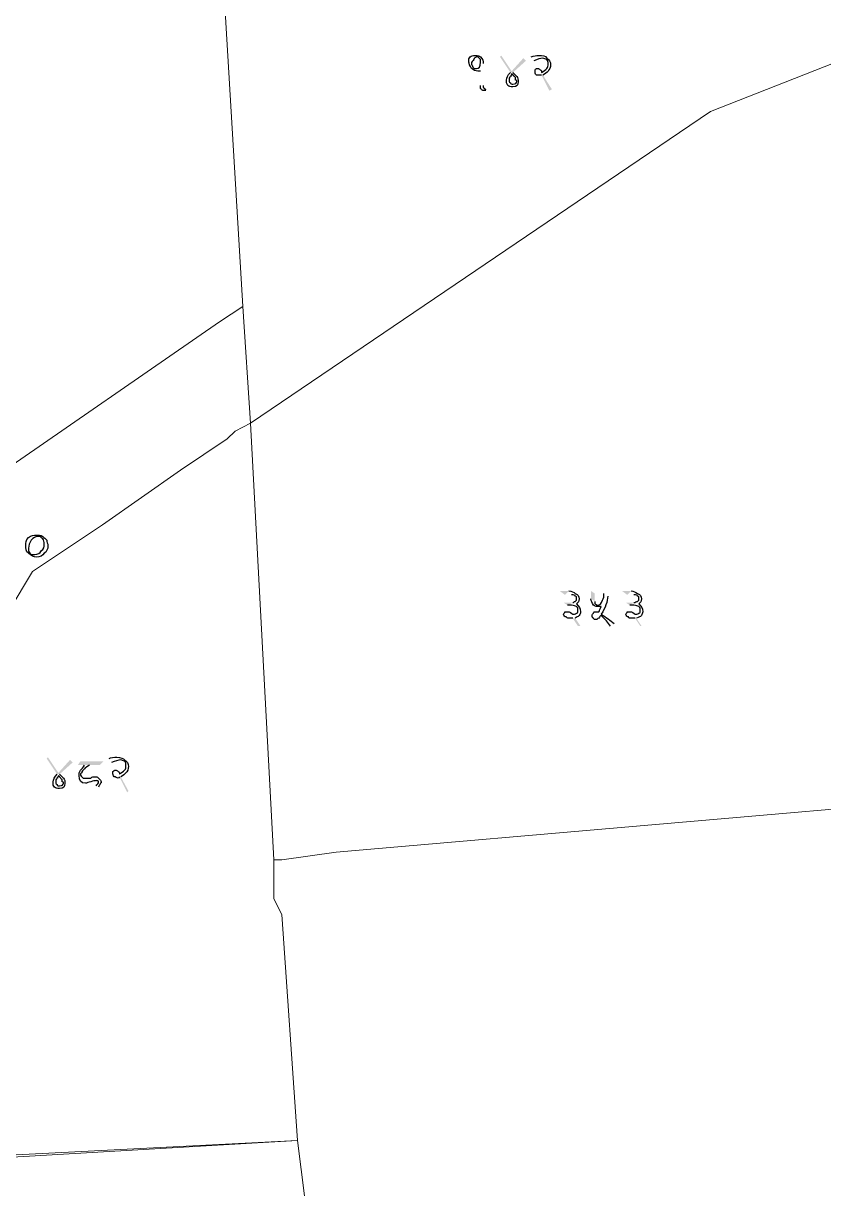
# Model space of a CAD drawing. Header units: inches. Extents: x -9985691 to 3643, y -3269800 to 4788.
# Drawn here: x -4982210 to -4981697, y -3259766 to -3259019 of the extents above; entities that cross this region are included whole.
import ezdxf

# ---------------------------------------------------------------- set-up
doc = ezdxf.new("R2010")
doc.units = ezdxf.units.IN
doc.header["$LTSCALE"] = 2
doc.header["$MEASUREMENT"] = 0
doc.layers.add('PDF_Geometry', color=7, linetype='CONTINUOUS')
doc.layers.add('PDF_Solid Fills', color=7, linetype='CONTINUOUS')

msp = doc.modelspace()

# ---------------------------------------------------------------- hatches: boundary and pattern name
at = {"layer": 'PDF_Solid Fills', "transparency": 33554559}
h = msp.add_hatch(color=256, dxfattribs=at)
h.paths.add_polyline_path([(-4981915.26, -3259044.65), (-4981915.26, -3259058.81)], flags=0)
h.paths.add_polyline_path([(-4981913.6, -3259061.31), (-4981913.6, -3259062.15)], flags=0)
h.paths.add_polyline_path([(-4981897.76, -3259050.48), (-4981904.43, -3259040.48), (-4981903.6, -3259039.65), (-4981896.93, -3259049.65), (-4981889.43, -3259041.31), (-4981887.76, -3259042.98), (-4981896.1, -3259050.48)], flags=0)
h.paths.add_polyline_path([(-4981882.76, -3259042.98), (-4981884.43, -3259040.48)], flags=0)
h.paths.add_polyline_path([(-4981876.93, -3259052.15), (-4981871.1, -3259061.31), (-4981872.76, -3259062.15), (-4981877.76, -3259052.15)], flags=0)
h = msp.add_hatch(color=256, dxfattribs=at)
h.paths.add_polyline_path([(-4981862.77, -3259385.48), (-4981866.1, -3259382.98), (-4981860.27, -3259382.98)], flags=0)
h.paths.add_polyline_path([(-4981856.1, -3259400.48), (-4981852.77, -3259405.48), (-4981854.43, -3259405.48), (-4981857.77, -3259400.48)], flags=0)
h.paths.add_polyline_path([(-4981861.1, -3259392.15), (-4981863.6, -3259390.48), (-4981857.77, -3259390.48)], flags=0)
h.paths.add_polyline_path([(-4981837.77, -3259384.65), (-4981835.27, -3259386.32)], flags=0)
h.paths.add_polyline_path([(-4981831.1, -3259403.82), (-4981833.6, -3259405.48)], flags=0)
h.paths.add_polyline_path([(-4981846.1, -3259387.98), (-4981846.1, -3259382.98), (-4981843.6, -3259384.65), (-4981843.6, -3259389.65)], flags=0)
h.paths.add_polyline_path([(-4981822.77, -3259385.48), (-4981826.1, -3259382.98), (-4981820.27, -3259382.98)], flags=0)
h.paths.add_polyline_path([(-4981816.93, -3259400.48), (-4981813.6, -3259405.48), (-4981814.43, -3259405.48), (-4981817.77, -3259400.48)], flags=0)
h.paths.add_polyline_path([(-4981821.1, -3259392.15), (-4981823.6, -3259390.48), (-4981818.6, -3259390.48)], flags=0)
h = msp.add_hatch(color=256, dxfattribs=at)
h.paths.add_polyline_path([(-4981862.77, -3259385.48), (-4981866.1, -3259382.98), (-4981860.27, -3259382.98)], flags=0)
h.paths.add_polyline_path([(-4981856.1, -3259400.48), (-4981852.77, -3259405.48), (-4981854.43, -3259405.48), (-4981857.77, -3259400.48)], flags=0)
h.paths.add_polyline_path([(-4981861.1, -3259392.15), (-4981863.6, -3259390.48), (-4981857.77, -3259390.48)], flags=0)
h.paths.add_polyline_path([(-4981837.77, -3259384.65), (-4981835.27, -3259386.32)], flags=0)
h.paths.add_polyline_path([(-4981831.1, -3259403.82), (-4981833.6, -3259405.48)], flags=0)
h.paths.add_polyline_path([(-4981846.1, -3259387.98), (-4981846.1, -3259382.98), (-4981843.6, -3259384.65), (-4981843.6, -3259389.65)], flags=0)
h.paths.add_polyline_path([(-4981822.77, -3259385.48), (-4981826.1, -3259382.98), (-4981820.27, -3259382.98)], flags=0)
h.paths.add_polyline_path([(-4981816.93, -3259400.48), (-4981813.6, -3259405.48), (-4981814.43, -3259405.48), (-4981817.77, -3259400.48)], flags=0)
h.paths.add_polyline_path([(-4981821.1, -3259392.15), (-4981823.6, -3259390.48), (-4981818.6, -3259390.48)], flags=0)
h = msp.add_hatch(color=256, dxfattribs=at)
h.paths.add_polyline_path([(-4982188.6, -3259500.48), (-4982195.27, -3259490.48), (-4982194.43, -3259489.65), (-4982187.77, -3259499.65), (-4982180.27, -3259491.32), (-4982178.6, -3259492.98), (-4982186.93, -3259500.48)], flags=0)
h.paths.add_polyline_path([(-4982171.1, -3259494.65), (-4982175.27, -3259494.65), (-4982173.6, -3259492.15), (-4982158.6, -3259492.15), (-4982161.1, -3259494.65), (-4982167.77, -3259494.65)], flags=0)
h.paths.add_polyline_path([(-4982161.93, -3259508.82), (-4982163.6, -3259507.98)], flags=0)
h.paths.add_polyline_path([(-4982153.6, -3259492.98), (-4982155.27, -3259490.48)], flags=0)
h.paths.add_polyline_path([(-4982147.77, -3259502.15), (-4982142.77, -3259511.32), (-4982143.6, -3259512.15), (-4982148.6, -3259502.15)], flags=0)
h = msp.add_hatch(color=256, dxfattribs=at)
h.paths.add_polyline_path([(-4982188.6, -3259500.48), (-4982195.27, -3259490.48), (-4982194.43, -3259489.65), (-4982187.77, -3259499.65), (-4982180.27, -3259491.32), (-4982178.6, -3259492.98), (-4982186.93, -3259500.48)], flags=0)
h.paths.add_polyline_path([(-4982171.1, -3259494.65), (-4982175.27, -3259494.65), (-4982173.6, -3259492.15), (-4982158.6, -3259492.15), (-4982161.1, -3259494.65), (-4982167.77, -3259494.65)], flags=0)
h.paths.add_polyline_path([(-4982161.93, -3259508.82), (-4982163.6, -3259507.98)], flags=0)
h.paths.add_polyline_path([(-4982153.6, -3259492.98), (-4982155.27, -3259490.48)], flags=0)
h.paths.add_polyline_path([(-4982147.77, -3259502.15), (-4982142.77, -3259511.32), (-4982143.6, -3259512.15), (-4982148.6, -3259502.15)], flags=0)

# ---------------------------------------------------------------- linework, layer by layer
at = {"layer": 'PDF_Geometry', "lineweight": 9}
for points in [[(-4982184.43, -3258020.48), (-4982159.43, -3258350.48), (-4982134.43, -3258750.48), (-4982124.43, -3258745.48), (-4981774.43, -3258600.48), (-4981799.43, -3258740.48), (-4981769.43, -3258820.48), (-4982084.43, -3258950.48), (-4982069.43, -3259200.48), (-4982084.43, -3259210.48), (-4982229.43, -3259310.48), (-4982304.43, -3259440.48), (-4982309.43, -3259345.48), (-4982309.43, -3259180.48), (-4982339.43, -3258755.48), (-4982359.43, -3258380.48), (-4982379.43, -3258030.48), (-4982464.43, -3257705.48), (-4982254.43, -3257625.48)], [(-4982184.43, -3258020.48), (-4982159.43, -3258350.48), (-4982134.43, -3258750.48), (-4982124.43, -3258745.48), (-4981774.43, -3258600.48), (-4981799.43, -3258740.48), (-4981769.43, -3258820.48), (-4982084.43, -3258950.48), (-4982069.43, -3259200.48), (-4982084.43, -3259210.48), (-4982229.43, -3259310.48), (-4982304.43, -3259440.48), (-4982309.43, -3259345.48), (-4982309.43, -3259180.48), (-4982339.43, -3258755.48), (-4982359.43, -3258380.48), (-4982379.43, -3258030.48), (-4982464.43, -3257705.48), (-4982254.43, -3257625.48)], [(-4981669.43, -3258890.48), (-4981659.43, -3258970.48), (-4981654.43, -3259030.48), (-4981769.43, -3259075.48), (-4982064.43, -3259275.48), (-4982069.43, -3259200.48), (-4982084.43, -3258950.48), (-4981769.43, -3258820.48), (-4981679.43, -3258785.48)], [(-4981669.43, -3258890.48), (-4981659.43, -3258970.48), (-4981654.43, -3259030.48), (-4981769.43, -3259075.48), (-4982064.43, -3259275.48), (-4982069.43, -3259200.48), (-4982084.43, -3258950.48), (-4981769.43, -3258820.48), (-4981679.43, -3258785.48)], [(-4981629.43, -3259260.48), (-4981604.43, -3259515.48), (-4982009.43, -3259550.48), (-4982044.43, -3259555.48), (-4982049.43, -3259555.48), (-4982064.43, -3259275.48), (-4981769.43, -3259075.48), (-4981654.43, -3259030.48), (-4981639.43, -3259165.48)], [(-4981629.43, -3259260.48), (-4981604.43, -3259515.48), (-4982009.43, -3259550.48), (-4982044.43, -3259555.48), (-4982049.43, -3259555.48), (-4982064.43, -3259275.48), (-4981769.43, -3259075.48), (-4981654.43, -3259030.48), (-4981639.43, -3259165.48)], [(-4981629.43, -3259260.48), (-4981604.43, -3259515.48), (-4982009.43, -3259550.48), (-4982044.43, -3259555.48), (-4982049.43, -3259555.48), (-4982064.43, -3259275.48), (-4981769.43, -3259075.48), (-4981654.43, -3259030.48), (-4981639.43, -3259165.48)], [(-4981629.43, -3259260.48), (-4981604.43, -3259515.48), (-4982009.43, -3259550.48), (-4982044.43, -3259555.48), (-4982049.43, -3259555.48), (-4982064.43, -3259275.48), (-4981769.43, -3259075.48), (-4981654.43, -3259030.48), (-4981639.43, -3259165.48)], [(-4982309.43, -3259525.48), (-4982304.43, -3259525.48), (-4982304.43, -3259440.48), (-4982229.43, -3259310.48), (-4982084.43, -3259210.48), (-4982069.43, -3259200.48), (-4982064.43, -3259275.48), (-4982074.43, -3259280.48), (-4982079.43, -3259285.48), (-4982109.43, -3259305.48), (-4982159.43, -3259340.48), (-4982204.43, -3259370.48), (-4982234.43, -3259420.48), (-4982254.43, -3259465.48), (-4982309.43, -3259535.48)], [(-4982309.43, -3259525.48), (-4982304.43, -3259525.48), (-4982304.43, -3259440.48), (-4982229.43, -3259310.48), (-4982084.43, -3259210.48), (-4982069.43, -3259200.48), (-4982064.43, -3259275.48), (-4982074.43, -3259280.48), (-4982079.43, -3259285.48), (-4982109.43, -3259305.48), (-4982159.43, -3259340.48), (-4982204.43, -3259370.48), (-4982234.43, -3259420.48), (-4982254.43, -3259465.48), (-4982309.43, -3259535.48)], [(-4982049.43, -3259555.48), (-4982049.43, -3259580.48), (-4982044.43, -3259590.48), (-4982034.43, -3259735.48), (-4982294.43, -3259750.48), (-4982309.43, -3259535.48), (-4982254.43, -3259465.48), (-4982234.43, -3259420.48), (-4982204.43, -3259370.48), (-4982159.43, -3259340.48), (-4982109.43, -3259305.48), (-4982079.43, -3259285.48), (-4982074.43, -3259280.48), (-4982064.43, -3259275.48)], [(-4982049.43, -3259555.48), (-4982049.43, -3259580.48), (-4982044.43, -3259590.48), (-4982034.43, -3259735.48), (-4982294.43, -3259750.48), (-4982309.43, -3259535.48), (-4982254.43, -3259465.48), (-4982234.43, -3259420.48), (-4982204.43, -3259370.48), (-4982159.43, -3259340.48), (-4982109.43, -3259305.48), (-4982079.43, -3259285.48), (-4982074.43, -3259280.48), (-4982064.43, -3259275.48)], [(-4982049.43, -3259555.48), (-4982049.43, -3259580.48), (-4982044.43, -3259590.48), (-4982034.43, -3259735.48), (-4982294.43, -3259750.48), (-4982309.43, -3259535.48), (-4982254.43, -3259465.48), (-4982234.43, -3259420.48), (-4982204.43, -3259370.48), (-4982159.43, -3259340.48), (-4982109.43, -3259305.48), (-4982079.43, -3259285.48), (-4982074.43, -3259280.48), (-4982064.43, -3259275.48)], [(-4982049.43, -3259555.48), (-4982049.43, -3259580.48), (-4982044.43, -3259590.48), (-4982034.43, -3259735.48), (-4982294.43, -3259750.48), (-4982309.43, -3259535.48), (-4982254.43, -3259465.48), (-4982234.43, -3259420.48), (-4982204.43, -3259370.48), (-4982159.43, -3259340.48), (-4982109.43, -3259305.48), (-4982079.43, -3259285.48), (-4982074.43, -3259280.48), (-4982064.43, -3259275.48)], [(-4981589.43, -3259620.48), (-4981584.43, -3259695.48), (-4981534.43, -3260065.48), (-4981934.43, -3260090.48), (-4981989.43, -3260090.48), (-4982034.43, -3259735.48), (-4982044.43, -3259590.48), (-4982049.43, -3259580.48), (-4982049.43, -3259555.48), (-4982044.43, -3259555.48), (-4982009.43, -3259550.48), (-4981604.43, -3259515.48), (-4981594.43, -3259615.48)], [(-4981589.43, -3259620.48), (-4981584.43, -3259695.48), (-4981534.43, -3260065.48), (-4981934.43, -3260090.48), (-4981989.43, -3260090.48), (-4982034.43, -3259735.48), (-4982044.43, -3259590.48), (-4982049.43, -3259580.48), (-4982049.43, -3259555.48), (-4982044.43, -3259555.48), (-4982009.43, -3259550.48), (-4981604.43, -3259515.48), (-4981594.43, -3259615.48)], [(-4981589.43, -3259620.48), (-4981584.43, -3259695.48), (-4981534.43, -3260065.48), (-4981934.43, -3260090.48), (-4981989.43, -3260090.48), (-4982034.43, -3259735.48), (-4982044.43, -3259590.48), (-4982049.43, -3259580.48), (-4982049.43, -3259555.48), (-4982044.43, -3259555.48), (-4982009.43, -3259550.48), (-4981604.43, -3259515.48), (-4981594.43, -3259615.48)], [(-4981589.43, -3259620.48), (-4981584.43, -3259695.48), (-4981534.43, -3260065.48), (-4981934.43, -3260090.48), (-4981989.43, -3260090.48), (-4982034.43, -3259735.48), (-4982044.43, -3259590.48), (-4982049.43, -3259580.48), (-4982049.43, -3259555.48), (-4982044.43, -3259555.48), (-4982009.43, -3259550.48), (-4981604.43, -3259515.48), (-4981594.43, -3259615.48)], [(-4981989.43, -3260090.48), (-4982254.43, -3260105.48), (-4982544.43, -3260120.48), (-4982489.43, -3259845.48), (-4982459.43, -3259775.48), (-4982434.43, -3259765.48), (-4982429.43, -3259755.48), (-4982034.43, -3259735.48)], [(-4981989.43, -3260090.48), (-4982254.43, -3260105.48), (-4982544.43, -3260120.48), (-4982489.43, -3259845.48), (-4982459.43, -3259775.48), (-4982434.43, -3259765.48), (-4982429.43, -3259755.48), (-4982034.43, -3259735.48)], [(-4981989.43, -3260090.48), (-4982254.43, -3260105.48), (-4982544.43, -3260120.48), (-4982489.43, -3259845.48), (-4982459.43, -3259775.48), (-4982434.43, -3259765.48), (-4982429.43, -3259755.48), (-4982034.43, -3259735.48)], [(-4981989.43, -3260090.48), (-4982254.43, -3260105.48), (-4982544.43, -3260120.48), (-4982489.43, -3259845.48), (-4982459.43, -3259775.48), (-4982434.43, -3259765.48), (-4982429.43, -3259755.48), (-4982034.43, -3259735.48)]]:
    msp.add_lwpolyline(points, close=True, dxfattribs=at)
at = {"layer": 'PDF_Geometry', "lineweight": 25}
for points in [[(-4981924.43, -3259043.81), (-4981924.43, -3259042.15), (-4981924.43, -3259041.31), (-4981923.6, -3259040.48)], [(-4981922.76, -3259047.98), (-4981923.6, -3259046.31), (-4981924.43, -3259044.65), (-4981924.43, -3259043.81)], [(-4981923.6, -3259040.48), (-4981922.76, -3259039.65), (-4981921.93, -3259039.65), (-4981920.26, -3259039.65)], [(-4981921.1, -3259042.15), (-4981921.93, -3259042.98), (-4981922.76, -3259043.81), (-4981922.76, -3259044.65)], [(-4981922.76, -3259044.65), (-4981922.76, -3259045.48), (-4981921.93, -3259046.31), (-4981921.93, -3259047.15)], [(-4981918.6, -3259040.48), (-4981920.26, -3259040.48), (-4981921.1, -3259041.31), (-4981921.1, -3259042.15)], [(-4981920.26, -3259039.65), (-4981918.6, -3259039.65), (-4981917.76, -3259039.65), (-4981916.93, -3259040.48)], [(-4981919.43, -3259047.98), (-4981917.76, -3259047.98), (-4981916.93, -3259047.15), (-4981916.93, -3259043.81)], [(-4981916.93, -3259042.15), (-4981917.76, -3259041.31), (-4981918.6, -3259040.48), (-4981918.6, -3259040.48)], [(-4981916.93, -3259040.48), (-4981915.26, -3259042.15), (-4981915.26, -3259042.98), (-4981915.26, -3259044.65)], [(-4981916.93, -3259043.81), (-4981916.93, -3259042.98), (-4981916.93, -3259042.15), (-4981916.93, -3259042.15)], [(-4981884.43, -3259040.48), (-4981882.76, -3259039.65), (-4981881.1, -3259039.65), (-4981879.43, -3259039.65)], [(-4981876.93, -3259041.31), (-4981878.6, -3259041.31), (-4981880.26, -3259042.15), (-4981882.76, -3259042.98)], [(-4981879.43, -3259039.65), (-4981876.93, -3259039.65), (-4981875.26, -3259039.65), (-4981874.43, -3259041.31)], [(-4981874.43, -3259042.15), (-4981875.26, -3259042.15), (-4981876.1, -3259041.31), (-4981876.93, -3259041.31)], [(-4981874.43, -3259041.31), (-4981872.76, -3259042.15), (-4981871.93, -3259043.81), (-4981871.93, -3259045.48)], [(-4981873.6, -3259044.65), (-4981873.6, -3259043.81), (-4981873.6, -3259042.98), (-4981874.43, -3259042.15)], [(-4981874.43, -3259047.98), (-4981873.6, -3259047.15), (-4981873.6, -3259046.31), (-4981873.6, -3259044.65)], [(-4981871.93, -3259045.48), (-4981871.93, -3259047.15), (-4981872.76, -3259048.81), (-4981873.6, -3259049.65)], [(-4981918.6, -3259049.65), (-4981920.26, -3259049.65), (-4981921.1, -3259048.81), (-4981922.76, -3259047.98)], [(-4981921.93, -3259047.15), (-4981921.1, -3259047.98), (-4981920.26, -3259047.98), (-4981919.43, -3259047.98)], [(-4981916.93, -3259049.65), (-4981917.76, -3259049.65), (-4981917.76, -3259049.65), (-4981918.6, -3259049.65)], [(-4981900.26, -3259055.48), (-4981900.26, -3259053.81), (-4981899.43, -3259052.15), (-4981897.76, -3259050.48)], [(-4981897.76, -3259052.98), (-4981897.76, -3259052.98), (-4981898.6, -3259053.81), (-4981898.6, -3259054.65)], [(-4981896.93, -3259051.31), (-4981896.93, -3259051.31), (-4981896.93, -3259052.15), (-4981897.76, -3259052.98)], [(-4981896.1, -3259052.15), (-4981896.1, -3259052.15), (-4981896.1, -3259052.15), (-4981896.93, -3259051.31)], [(-4981896.1, -3259050.48), (-4981895.26, -3259051.31), (-4981894.43, -3259052.15), (-4981893.6, -3259052.98)], [(-4981894.43, -3259053.81), (-4981895.26, -3259052.98), (-4981895.26, -3259052.98), (-4981896.1, -3259052.15)], [(-4981894.43, -3259055.48), (-4981894.43, -3259054.65), (-4981894.43, -3259053.81), (-4981894.43, -3259053.81)], [(-4981893.6, -3259052.98), (-4981892.76, -3259053.81), (-4981892.76, -3259055.48), (-4981892.76, -3259056.31)], [(-4981881.93, -3259049.65), (-4981881.93, -3259048.81), (-4981881.93, -3259048.81), (-4981881.1, -3259047.98)], [(-4981881.1, -3259052.15), (-4981881.93, -3259051.31), (-4981881.93, -3259050.48), (-4981881.93, -3259049.65)], [(-4981881.1, -3259047.98), (-4981881.1, -3259047.98), (-4981881.1, -3259047.98), (-4981880.26, -3259047.98)], [(-4981878.6, -3259052.15), (-4981879.43, -3259052.15), (-4981880.26, -3259052.15), (-4981881.1, -3259052.15)], [(-4981880.26, -3259047.98), (-4981879.43, -3259047.98), (-4981879.43, -3259047.98), (-4981878.6, -3259048.81)], [(-4981878.6, -3259048.81), (-4981877.76, -3259048.81), (-4981877.76, -3259049.65), (-4981877.76, -3259050.48)], [(-4981877.76, -3259052.15), (-4981877.76, -3259052.15), (-4981878.6, -3259052.15), (-4981878.6, -3259052.15)], [(-4981877.76, -3259050.48), (-4981876.1, -3259049.65), (-4981875.26, -3259048.81), (-4981874.43, -3259047.98)], [(-4981873.6, -3259049.65), (-4981874.43, -3259050.48), (-4981875.26, -3259051.31), (-4981876.93, -3259052.15)], [(-4981916.1, -3259061.31), (-4981916.93, -3259061.31), (-4981916.93, -3259060.48), (-4981916.93, -3259058.81)], [(-4981913.6, -3259062.15), (-4981915.26, -3259062.15), (-4981916.1, -3259062.15), (-4981916.1, -3259061.31)], [(-4981915.26, -3259058.81), (-4981915.26, -3259059.65), (-4981915.26, -3259060.48), (-4981914.43, -3259060.48)], [(-4981914.43, -3259060.48), (-4981914.43, -3259060.48), (-4981914.43, -3259061.31), (-4981913.6, -3259061.31)], [(-4981899.43, -3259058.81), (-4981900.26, -3259057.98), (-4981900.26, -3259056.31), (-4981900.26, -3259055.48)], [(-4981896.1, -3259059.65), (-4981897.76, -3259059.65), (-4981898.6, -3259059.65), (-4981899.43, -3259058.81)], [(-4981898.6, -3259054.65), (-4981898.6, -3259054.65), (-4981898.6, -3259054.65), (-4981898.6, -3259055.48)], [(-4981898.6, -3259055.48), (-4981898.6, -3259056.31), (-4981898.6, -3259056.31), (-4981897.76, -3259057.15)], [(-4981897.76, -3259057.15), (-4981897.76, -3259057.98), (-4981896.93, -3259057.98), (-4981896.1, -3259057.98)], [(-4981896.1, -3259057.98), (-4981894.43, -3259057.98), (-4981893.6, -3259057.15), (-4981893.6, -3259056.31)], [(-4981892.76, -3259056.31), (-4981892.76, -3259058.81), (-4981893.6, -3259059.65), (-4981896.1, -3259059.65)], [(-4981893.6, -3259056.31), (-4981893.6, -3259055.48), (-4981893.6, -3259055.48), (-4981894.43, -3259055.48)], [(-4982208.6, -3259353.81), (-4982208.6, -3259352.15), (-4982208.6, -3259350.48), (-4982206.93, -3259348.81)], [(-4982206.93, -3259348.81), (-4982205.26, -3259347.15), (-4982203.6, -3259347.15), (-4982201.93, -3259347.15)], [(-4982205.26, -3259350.48), (-4982206.1, -3259352.15), (-4982206.93, -3259353.81), (-4982206.93, -3259355.48)], [(-4982200.26, -3259347.98), (-4982202.76, -3259347.98), (-4982203.6, -3259348.81), (-4982205.26, -3259350.48)], [(-4982201.93, -3259347.15), (-4982200.26, -3259347.15), (-4982199.43, -3259347.15), (-4982197.76, -3259347.98)], [(-4982197.76, -3259349.65), (-4982198.6, -3259348.81), (-4982199.43, -3259347.98), (-4982200.26, -3259347.98)], [(-4982198.6, -3259357.15), (-4982196.93, -3259356.31), (-4982196.93, -3259354.65), (-4982196.93, -3259352.98)], [(-4982197.76, -3259347.98), (-4982196.93, -3259348.81), (-4982196.1, -3259349.65), (-4982195.27, -3259350.48)], [(-4982196.93, -3259352.98), (-4982196.93, -3259351.31), (-4982196.93, -3259350.48), (-4982197.76, -3259349.65)], [(-4982195.27, -3259350.48), (-4982195.27, -3259351.31), (-4982194.43, -3259352.98), (-4982194.43, -3259353.81)], [(-4982206.93, -3259358.81), (-4982208.6, -3259357.98), (-4982208.6, -3259355.48), (-4982208.6, -3259353.81)], [(-4982206.93, -3259355.48), (-4982206.93, -3259357.15), (-4982206.93, -3259357.98), (-4982206.1, -3259358.81)], [(-4982201.93, -3259361.31), (-4982203.6, -3259361.31), (-4982205.26, -3259360.48), (-4982206.93, -3259358.81)], [(-4982206.1, -3259358.81), (-4982205.26, -3259359.65), (-4982204.43, -3259359.65), (-4982202.76, -3259359.65)], [(-4982202.76, -3259359.65), (-4982201.1, -3259359.65), (-4982199.43, -3259358.81), (-4982198.6, -3259357.15)], [(-4982196.93, -3259358.81), (-4982197.76, -3259360.48), (-4982199.43, -3259361.31), (-4982201.93, -3259361.31)], [(-4982194.43, -3259353.81), (-4982194.43, -3259356.31), (-4982195.27, -3259357.98), (-4982196.93, -3259358.81)], [(-4981860.27, -3259382.98), (-4981858.6, -3259382.98), (-4981856.93, -3259383.82), (-4981856.1, -3259384.65)], [(-4981860.27, -3259382.98), (-4981858.6, -3259382.98), (-4981856.93, -3259383.82), (-4981856.1, -3259384.65)], [(-4981820.27, -3259382.98), (-4981818.6, -3259382.98), (-4981817.77, -3259383.82), (-4981816.1, -3259384.65)], [(-4981820.27, -3259382.98), (-4981818.6, -3259382.98), (-4981817.77, -3259383.82), (-4981816.1, -3259384.65)], [(-4981856.1, -3259386.32), (-4981856.1, -3259385.48), (-4981856.93, -3259385.48), (-4981858.6, -3259385.48)], [(-4981856.1, -3259386.32), (-4981856.1, -3259385.48), (-4981856.93, -3259385.48), (-4981858.6, -3259385.48)], [(-4981857.77, -3259390.48), (-4981856.93, -3259390.48), (-4981856.93, -3259389.65), (-4981856.1, -3259389.65)], [(-4981857.77, -3259390.48), (-4981856.93, -3259390.48), (-4981856.93, -3259389.65), (-4981856.1, -3259389.65)], [(-4981856.1, -3259384.65), (-4981854.43, -3259385.48), (-4981853.6, -3259386.32), (-4981853.6, -3259387.98)], [(-4981856.1, -3259384.65), (-4981854.43, -3259385.48), (-4981853.6, -3259386.32), (-4981853.6, -3259387.98)], [(-4981855.27, -3259387.98), (-4981855.27, -3259387.15), (-4981855.27, -3259386.32), (-4981856.1, -3259386.32)], [(-4981855.27, -3259387.98), (-4981855.27, -3259387.15), (-4981855.27, -3259386.32), (-4981856.1, -3259386.32)], [(-4981856.1, -3259389.65), (-4981855.27, -3259388.82), (-4981855.27, -3259388.82), (-4981855.27, -3259387.98)], [(-4981856.1, -3259389.65), (-4981855.27, -3259388.82), (-4981855.27, -3259388.82), (-4981855.27, -3259387.98)], [(-4981853.6, -3259387.98), (-4981853.6, -3259389.65), (-4981854.43, -3259390.48), (-4981855.27, -3259391.32)], [(-4981853.6, -3259387.98), (-4981853.6, -3259389.65), (-4981854.43, -3259390.48), (-4981855.27, -3259391.32)], [(-4981844.43, -3259392.15), (-4981845.27, -3259390.48), (-4981846.1, -3259389.65), (-4981846.1, -3259387.98)], [(-4981844.43, -3259392.15), (-4981845.27, -3259390.48), (-4981846.1, -3259389.65), (-4981846.1, -3259387.98)], [(-4981843.6, -3259389.65), (-4981843.6, -3259390.48), (-4981843.6, -3259390.48), (-4981843.6, -3259391.32)], [(-4981843.6, -3259389.65), (-4981843.6, -3259390.48), (-4981843.6, -3259390.48), (-4981843.6, -3259391.32)], [(-4981841.93, -3259392.15), (-4981840.27, -3259392.15), (-4981839.43, -3259391.32), (-4981838.6, -3259388.82)], [(-4981841.93, -3259392.15), (-4981840.27, -3259392.15), (-4981839.43, -3259391.32), (-4981838.6, -3259388.82)], [(-4981835.27, -3259386.32), (-4981835.27, -3259389.65), (-4981836.93, -3259393.82), (-4981839.43, -3259397.98)], [(-4981835.27, -3259386.32), (-4981835.27, -3259389.65), (-4981836.93, -3259393.82), (-4981839.43, -3259397.98)], [(-4981838.6, -3259388.82), (-4981837.77, -3259387.98), (-4981837.77, -3259386.32), (-4981837.77, -3259384.65)], [(-4981838.6, -3259388.82), (-4981837.77, -3259387.98), (-4981837.77, -3259386.32), (-4981837.77, -3259384.65)], [(-4981816.1, -3259386.32), (-4981816.1, -3259385.48), (-4981816.93, -3259385.48), (-4981818.6, -3259385.48)], [(-4981816.1, -3259386.32), (-4981816.1, -3259385.48), (-4981816.93, -3259385.48), (-4981818.6, -3259385.48)], [(-4981818.6, -3259390.48), (-4981817.77, -3259390.48), (-4981816.93, -3259389.65), (-4981816.1, -3259389.65)], [(-4981818.6, -3259390.48), (-4981817.77, -3259390.48), (-4981816.93, -3259389.65), (-4981816.1, -3259389.65)], [(-4981816.1, -3259384.65), (-4981814.43, -3259385.48), (-4981813.6, -3259386.32), (-4981813.6, -3259387.98)], [(-4981816.1, -3259384.65), (-4981814.43, -3259385.48), (-4981813.6, -3259386.32), (-4981813.6, -3259387.98)], [(-4981815.27, -3259387.98), (-4981815.27, -3259387.15), (-4981815.27, -3259386.32), (-4981816.1, -3259386.32)], [(-4981815.27, -3259387.98), (-4981815.27, -3259387.15), (-4981815.27, -3259386.32), (-4981816.1, -3259386.32)], [(-4981816.1, -3259389.65), (-4981815.27, -3259388.82), (-4981815.27, -3259388.82), (-4981815.27, -3259387.98)], [(-4981816.1, -3259389.65), (-4981815.27, -3259388.82), (-4981815.27, -3259388.82), (-4981815.27, -3259387.98)], [(-4981813.6, -3259387.98), (-4981813.6, -3259389.65), (-4981814.43, -3259390.48), (-4981815.27, -3259391.32)], [(-4981813.6, -3259387.98), (-4981813.6, -3259389.65), (-4981814.43, -3259390.48), (-4981815.27, -3259391.32)], [(-4981863.6, -3259397.98), (-4981863.6, -3259397.15), (-4981862.77, -3259397.15), (-4981862.77, -3259396.32)], [(-4981863.6, -3259397.98), (-4981863.6, -3259397.15), (-4981862.77, -3259397.15), (-4981862.77, -3259396.32)], [(-4981861.93, -3259399.65), (-4981862.77, -3259399.65), (-4981863.6, -3259398.82), (-4981863.6, -3259397.98)], [(-4981861.93, -3259399.65), (-4981862.77, -3259399.65), (-4981863.6, -3259398.82), (-4981863.6, -3259397.98)], [(-4981862.77, -3259396.32), (-4981861.93, -3259396.32), (-4981861.93, -3259396.32), (-4981861.1, -3259396.32)], [(-4981862.77, -3259396.32), (-4981861.93, -3259396.32), (-4981861.93, -3259396.32), (-4981861.1, -3259396.32)], [(-4981859.43, -3259392.15), (-4981860.27, -3259392.15), (-4981860.27, -3259392.15), (-4981861.1, -3259392.15)], [(-4981859.43, -3259392.15), (-4981860.27, -3259392.15), (-4981860.27, -3259392.15), (-4981861.1, -3259392.15)], [(-4981861.1, -3259396.32), (-4981859.43, -3259396.32), (-4981858.6, -3259397.15), (-4981857.77, -3259397.98)], [(-4981861.1, -3259396.32), (-4981859.43, -3259396.32), (-4981858.6, -3259397.15), (-4981857.77, -3259397.98)], [(-4981858.6, -3259392.15), (-4981858.6, -3259392.15), (-4981859.43, -3259392.15), (-4981859.43, -3259392.15)], [(-4981858.6, -3259392.15), (-4981858.6, -3259392.15), (-4981859.43, -3259392.15), (-4981859.43, -3259392.15)], [(-4981855.27, -3259392.98), (-4981856.1, -3259392.98), (-4981856.93, -3259392.15), (-4981858.6, -3259392.15)], [(-4981855.27, -3259392.98), (-4981856.1, -3259392.98), (-4981856.93, -3259392.15), (-4981858.6, -3259392.15)], [(-4981857.77, -3259397.98), (-4981856.93, -3259397.98), (-4981856.1, -3259397.98), (-4981855.27, -3259397.15)], [(-4981857.77, -3259397.98), (-4981856.93, -3259397.98), (-4981856.1, -3259397.98), (-4981855.27, -3259397.15)], [(-4981855.27, -3259391.32), (-4981853.6, -3259392.98), (-4981852.77, -3259393.82), (-4981852.77, -3259396.32)], [(-4981855.27, -3259391.32), (-4981853.6, -3259392.98), (-4981852.77, -3259393.82), (-4981852.77, -3259396.32)], [(-4981854.43, -3259395.48), (-4981854.43, -3259394.65), (-4981854.43, -3259393.82), (-4981855.27, -3259392.98)], [(-4981854.43, -3259395.48), (-4981854.43, -3259394.65), (-4981854.43, -3259393.82), (-4981855.27, -3259392.98)], [(-4981855.27, -3259397.15), (-4981854.43, -3259397.15), (-4981854.43, -3259396.32), (-4981854.43, -3259395.48)], [(-4981855.27, -3259397.15), (-4981854.43, -3259397.15), (-4981854.43, -3259396.32), (-4981854.43, -3259395.48)], [(-4981852.77, -3259396.32), (-4981852.77, -3259397.15), (-4981852.77, -3259397.98), (-4981853.6, -3259398.82)], [(-4981852.77, -3259396.32), (-4981852.77, -3259397.15), (-4981852.77, -3259397.98), (-4981853.6, -3259398.82)], [(-4981845.27, -3259398.82), (-4981845.27, -3259397.98), (-4981845.27, -3259397.98), (-4981844.43, -3259397.15)], [(-4981845.27, -3259398.82), (-4981845.27, -3259397.98), (-4981845.27, -3259397.98), (-4981844.43, -3259397.15)], [(-4981841.1, -3259392.98), (-4981841.93, -3259392.98), (-4981843.6, -3259392.98), (-4981844.43, -3259392.15)], [(-4981841.1, -3259392.98), (-4981841.93, -3259392.98), (-4981843.6, -3259392.98), (-4981844.43, -3259392.15)], [(-4981844.43, -3259397.15), (-4981844.43, -3259396.32), (-4981843.6, -3259396.32), (-4981842.77, -3259396.32)], [(-4981844.43, -3259397.15), (-4981844.43, -3259396.32), (-4981843.6, -3259396.32), (-4981842.77, -3259396.32)], [(-4981843.6, -3259391.32), (-4981842.77, -3259391.32), (-4981842.77, -3259392.15), (-4981841.93, -3259392.15)], [(-4981843.6, -3259391.32), (-4981842.77, -3259391.32), (-4981842.77, -3259392.15), (-4981841.93, -3259392.15)], [(-4981842.77, -3259396.32), (-4981841.93, -3259396.32), (-4981841.1, -3259396.32), (-4981841.1, -3259396.32)], [(-4981842.77, -3259396.32), (-4981841.93, -3259396.32), (-4981841.1, -3259396.32), (-4981841.1, -3259396.32)], [(-4981841.1, -3259396.32), (-4981840.27, -3259395.48), (-4981840.27, -3259394.65), (-4981839.43, -3259392.98)], [(-4981839.43, -3259392.98), (-4981840.27, -3259392.98), (-4981840.27, -3259392.98), (-4981841.1, -3259392.98)], [(-4981841.1, -3259396.32), (-4981840.27, -3259395.48), (-4981840.27, -3259394.65), (-4981839.43, -3259392.98)], [(-4981839.43, -3259392.98), (-4981840.27, -3259392.98), (-4981840.27, -3259392.98), (-4981841.1, -3259392.98)], [(-4981839.43, -3259397.98), (-4981836.1, -3259399.65), (-4981833.6, -3259402.15), (-4981831.1, -3259403.82)], [(-4981839.43, -3259397.98), (-4981836.1, -3259399.65), (-4981833.6, -3259402.15), (-4981831.1, -3259403.82)], [(-4981823.6, -3259397.98), (-4981823.6, -3259397.15), (-4981822.77, -3259397.15), (-4981822.77, -3259396.32)], [(-4981823.6, -3259397.98), (-4981823.6, -3259397.15), (-4981822.77, -3259397.15), (-4981822.77, -3259396.32)], [(-4981821.93, -3259399.65), (-4981822.77, -3259399.65), (-4981823.6, -3259398.82), (-4981823.6, -3259397.98)], [(-4981821.93, -3259399.65), (-4981822.77, -3259399.65), (-4981823.6, -3259398.82), (-4981823.6, -3259397.98)], [(-4981822.77, -3259396.32), (-4981821.93, -3259396.32), (-4981821.93, -3259396.32), (-4981821.1, -3259396.32)], [(-4981822.77, -3259396.32), (-4981821.93, -3259396.32), (-4981821.93, -3259396.32), (-4981821.1, -3259396.32)], [(-4981819.43, -3259392.15), (-4981820.27, -3259392.15), (-4981821.1, -3259392.15), (-4981821.1, -3259392.15)], [(-4981819.43, -3259392.15), (-4981820.27, -3259392.15), (-4981821.1, -3259392.15), (-4981821.1, -3259392.15)], [(-4981821.1, -3259396.32), (-4981819.43, -3259396.32), (-4981818.6, -3259397.15), (-4981817.77, -3259397.98)], [(-4981821.1, -3259396.32), (-4981819.43, -3259396.32), (-4981818.6, -3259397.15), (-4981817.77, -3259397.98)], [(-4981818.6, -3259392.15), (-4981818.6, -3259392.15), (-4981819.43, -3259392.15), (-4981819.43, -3259392.15)], [(-4981818.6, -3259392.15), (-4981818.6, -3259392.15), (-4981819.43, -3259392.15), (-4981819.43, -3259392.15)], [(-4981815.27, -3259392.98), (-4981816.1, -3259392.98), (-4981816.93, -3259392.15), (-4981818.6, -3259392.15)], [(-4981815.27, -3259392.98), (-4981816.1, -3259392.98), (-4981816.93, -3259392.15), (-4981818.6, -3259392.15)], [(-4981817.77, -3259397.98), (-4981816.93, -3259397.98), (-4981816.1, -3259397.98), (-4981815.27, -3259397.15)], [(-4981817.77, -3259397.98), (-4981816.93, -3259397.98), (-4981816.1, -3259397.98), (-4981815.27, -3259397.15)], [(-4981815.27, -3259391.32), (-4981813.6, -3259392.98), (-4981812.77, -3259393.82), (-4981812.77, -3259396.32)], [(-4981815.27, -3259391.32), (-4981813.6, -3259392.98), (-4981812.77, -3259393.82), (-4981812.77, -3259396.32)], [(-4981814.43, -3259395.48), (-4981814.43, -3259394.65), (-4981814.43, -3259393.82), (-4981815.27, -3259392.98)], [(-4981814.43, -3259395.48), (-4981814.43, -3259394.65), (-4981814.43, -3259393.82), (-4981815.27, -3259392.98)], [(-4981815.27, -3259397.15), (-4981814.43, -3259397.15), (-4981814.43, -3259396.32), (-4981814.43, -3259395.48)], [(-4981815.27, -3259397.15), (-4981814.43, -3259397.15), (-4981814.43, -3259396.32), (-4981814.43, -3259395.48)], [(-4981812.77, -3259396.32), (-4981812.77, -3259397.15), (-4981813.6, -3259397.98), (-4981813.6, -3259398.82)], [(-4981812.77, -3259396.32), (-4981812.77, -3259397.15), (-4981813.6, -3259397.98), (-4981813.6, -3259398.82)], [(-4981859.43, -3259400.48), (-4981861.1, -3259400.48), (-4981861.1, -3259400.48), (-4981861.93, -3259399.65)], [(-4981859.43, -3259400.48), (-4981861.1, -3259400.48), (-4981861.1, -3259400.48), (-4981861.93, -3259399.65)], [(-4981857.77, -3259400.48), (-4981858.6, -3259400.48), (-4981858.6, -3259400.48), (-4981859.43, -3259400.48)], [(-4981857.77, -3259400.48), (-4981858.6, -3259400.48), (-4981858.6, -3259400.48), (-4981859.43, -3259400.48)], [(-4981853.6, -3259398.82), (-4981854.43, -3259399.65), (-4981855.27, -3259399.65), (-4981856.1, -3259400.48)], [(-4981853.6, -3259398.82), (-4981854.43, -3259399.65), (-4981855.27, -3259399.65), (-4981856.1, -3259400.48)], [(-4981844.43, -3259400.48), (-4981845.27, -3259400.48), (-4981845.27, -3259399.65), (-4981845.27, -3259398.82)], [(-4981844.43, -3259400.48), (-4981845.27, -3259400.48), (-4981845.27, -3259399.65), (-4981845.27, -3259398.82)], [(-4981842.77, -3259401.32), (-4981843.6, -3259401.32), (-4981844.43, -3259401.32), (-4981844.43, -3259400.48)], [(-4981842.77, -3259401.32), (-4981843.6, -3259401.32), (-4981844.43, -3259401.32), (-4981844.43, -3259400.48)], [(-4981841.1, -3259400.48), (-4981841.93, -3259400.48), (-4981841.93, -3259401.32), (-4981842.77, -3259401.32)], [(-4981841.1, -3259400.48), (-4981841.93, -3259400.48), (-4981841.93, -3259401.32), (-4981842.77, -3259401.32)], [(-4981839.43, -3259398.82), (-4981840.27, -3259398.82), (-4981840.27, -3259399.65), (-4981841.1, -3259400.48)], [(-4981839.43, -3259398.82), (-4981840.27, -3259398.82), (-4981840.27, -3259399.65), (-4981841.1, -3259400.48)], [(-4981836.1, -3259402.15), (-4981837.77, -3259400.48), (-4981838.6, -3259399.65), (-4981839.43, -3259398.82)], [(-4981836.1, -3259402.15), (-4981837.77, -3259400.48), (-4981838.6, -3259399.65), (-4981839.43, -3259398.82)], [(-4981833.6, -3259405.48), (-4981834.43, -3259404.65), (-4981835.27, -3259402.98), (-4981836.1, -3259402.15)], [(-4981833.6, -3259405.48), (-4981834.43, -3259404.65), (-4981835.27, -3259402.98), (-4981836.1, -3259402.15)], [(-4981820.27, -3259400.48), (-4981821.1, -3259400.48), (-4981821.93, -3259400.48), (-4981821.93, -3259399.65)], [(-4981820.27, -3259400.48), (-4981821.1, -3259400.48), (-4981821.93, -3259400.48), (-4981821.93, -3259399.65)], [(-4981817.77, -3259400.48), (-4981818.6, -3259400.48), (-4981819.43, -3259400.48), (-4981820.27, -3259400.48)], [(-4981817.77, -3259400.48), (-4981818.6, -3259400.48), (-4981819.43, -3259400.48), (-4981820.27, -3259400.48)], [(-4981813.6, -3259398.82), (-4981814.43, -3259399.65), (-4981815.27, -3259399.65), (-4981816.93, -3259400.48)], [(-4981813.6, -3259398.82), (-4981814.43, -3259399.65), (-4981815.27, -3259399.65), (-4981816.93, -3259400.48)], [(-4982173.6, -3259497.98), (-4982172.77, -3259497.15), (-4982171.93, -3259496.32), (-4982171.1, -3259494.65)], [(-4982173.6, -3259497.98), (-4982172.77, -3259497.15), (-4982171.93, -3259496.32), (-4982171.1, -3259494.65)], [(-4982167.77, -3259494.65), (-4982169.43, -3259495.48), (-4982170.27, -3259496.32), (-4982171.1, -3259497.15)], [(-4982167.77, -3259494.65), (-4982169.43, -3259495.48), (-4982170.27, -3259496.32), (-4982171.1, -3259497.15)], [(-4982155.27, -3259490.48), (-4982154.43, -3259489.65), (-4982151.93, -3259489.65), (-4982150.27, -3259489.65)], [(-4982155.27, -3259490.48), (-4982154.43, -3259489.65), (-4982151.93, -3259489.65), (-4982150.27, -3259489.65)], [(-4982147.77, -3259491.32), (-4982149.43, -3259491.32), (-4982151.1, -3259492.15), (-4982153.6, -3259492.98)], [(-4982147.77, -3259491.32), (-4982149.43, -3259491.32), (-4982151.1, -3259492.15), (-4982153.6, -3259492.98)], [(-4982150.27, -3259489.65), (-4982147.77, -3259489.65), (-4982146.1, -3259490.48), (-4982145.27, -3259491.32)], [(-4982150.27, -3259489.65), (-4982147.77, -3259489.65), (-4982146.1, -3259490.48), (-4982145.27, -3259491.32)], [(-4982145.27, -3259492.15), (-4982146.1, -3259492.15), (-4982146.93, -3259491.32), (-4982147.77, -3259491.32)], [(-4982145.27, -3259492.15), (-4982146.1, -3259492.15), (-4982146.93, -3259491.32), (-4982147.77, -3259491.32)], [(-4982145.27, -3259491.32), (-4982143.6, -3259492.15), (-4982142.77, -3259493.82), (-4982142.77, -3259495.48)], [(-4982145.27, -3259491.32), (-4982143.6, -3259492.15), (-4982142.77, -3259493.82), (-4982142.77, -3259495.48)], [(-4982144.43, -3259495.48), (-4982144.43, -3259493.82), (-4982144.43, -3259492.98), (-4982145.27, -3259492.15)], [(-4982144.43, -3259495.48), (-4982144.43, -3259493.82), (-4982144.43, -3259492.98), (-4982145.27, -3259492.15)], [(-4982191.1, -3259505.48), (-4982191.1, -3259503.82), (-4982190.27, -3259502.15), (-4982188.6, -3259500.48)], [(-4982191.1, -3259505.48), (-4982191.1, -3259503.82), (-4982190.27, -3259502.15), (-4982188.6, -3259500.48)], [(-4982187.77, -3259501.32), (-4982187.77, -3259501.32), (-4982187.77, -3259502.15), (-4982188.6, -3259502.98)], [(-4982187.77, -3259501.32), (-4982187.77, -3259501.32), (-4982187.77, -3259502.15), (-4982188.6, -3259502.98)], [(-4982186.93, -3259502.15), (-4982186.93, -3259502.15), (-4982186.93, -3259502.15), (-4982187.77, -3259501.32)], [(-4982186.93, -3259502.15), (-4982186.93, -3259502.15), (-4982186.93, -3259502.15), (-4982187.77, -3259501.32)], [(-4982186.93, -3259500.48), (-4982186.1, -3259501.32), (-4982185.27, -3259502.15), (-4982184.43, -3259502.98)], [(-4982186.93, -3259500.48), (-4982186.1, -3259501.32), (-4982185.27, -3259502.15), (-4982184.43, -3259502.98)], [(-4982185.27, -3259503.82), (-4982186.1, -3259503.82), (-4982186.1, -3259502.98), (-4982186.93, -3259502.15)], [(-4982185.27, -3259503.82), (-4982186.1, -3259503.82), (-4982186.1, -3259502.98), (-4982186.93, -3259502.15)], [(-4982174.43, -3259501.32), (-4982174.43, -3259500.48), (-4982174.43, -3259498.82), (-4982173.6, -3259497.98)], [(-4982174.43, -3259501.32), (-4982174.43, -3259500.48), (-4982174.43, -3259498.82), (-4982173.6, -3259497.98)], [(-4982170.27, -3259506.32), (-4982173.6, -3259506.32), (-4982174.43, -3259504.65), (-4982174.43, -3259501.32)], [(-4982170.27, -3259506.32), (-4982173.6, -3259506.32), (-4982174.43, -3259504.65), (-4982174.43, -3259501.32)], [(-4982172.77, -3259499.65), (-4982173.6, -3259499.65), (-4982173.6, -3259500.48), (-4982173.6, -3259500.48)], [(-4982172.77, -3259499.65), (-4982173.6, -3259499.65), (-4982173.6, -3259500.48), (-4982173.6, -3259500.48)], [(-4982173.6, -3259500.48), (-4982173.6, -3259501.32), (-4982172.77, -3259502.15), (-4982171.93, -3259502.98)], [(-4982173.6, -3259500.48), (-4982173.6, -3259501.32), (-4982172.77, -3259502.15), (-4982171.93, -3259502.98)], [(-4982171.1, -3259497.15), (-4982171.93, -3259497.98), (-4982172.77, -3259498.82), (-4982172.77, -3259499.65)], [(-4982171.1, -3259497.15), (-4982171.93, -3259497.98), (-4982172.77, -3259498.82), (-4982172.77, -3259499.65)], [(-4982166.93, -3259502.98), (-4982166.1, -3259502.15), (-4982165.27, -3259502.15), (-4982164.43, -3259502.15)], [(-4982166.93, -3259502.98), (-4982166.1, -3259502.15), (-4982165.27, -3259502.15), (-4982164.43, -3259502.15)], [(-4982164.43, -3259502.15), (-4982163.6, -3259502.15), (-4982162.77, -3259502.15), (-4982161.93, -3259502.98)], [(-4982164.43, -3259502.15), (-4982163.6, -3259502.15), (-4982162.77, -3259502.15), (-4982161.93, -3259502.98)], [(-4982152.77, -3259498.82), (-4982151.93, -3259497.98), (-4982151.93, -3259497.98), (-4982151.1, -3259497.98)], [(-4982152.77, -3259498.82), (-4982151.93, -3259497.98), (-4982151.93, -3259497.98), (-4982151.1, -3259497.98)], [(-4982152.77, -3259499.65), (-4982152.77, -3259498.82), (-4982152.77, -3259498.82), (-4982152.77, -3259498.82)], [(-4982152.77, -3259499.65), (-4982152.77, -3259498.82), (-4982152.77, -3259498.82), (-4982152.77, -3259498.82)], [(-4982151.93, -3259502.15), (-4982152.77, -3259501.32), (-4982152.77, -3259500.48), (-4982152.77, -3259499.65)], [(-4982151.93, -3259502.15), (-4982152.77, -3259501.32), (-4982152.77, -3259500.48), (-4982152.77, -3259499.65)], [(-4982149.43, -3259502.98), (-4982150.27, -3259502.98), (-4982151.1, -3259502.15), (-4982151.93, -3259502.15)], [(-4982149.43, -3259502.98), (-4982150.27, -3259502.98), (-4982151.1, -3259502.15), (-4982151.93, -3259502.15)], [(-4982151.1, -3259497.98), (-4982150.27, -3259497.98), (-4982150.27, -3259497.98), (-4982149.43, -3259498.82)], [(-4982151.1, -3259497.98), (-4982150.27, -3259497.98), (-4982150.27, -3259497.98), (-4982149.43, -3259498.82)], [(-4982149.43, -3259498.82), (-4982148.6, -3259498.82), (-4982148.6, -3259499.65), (-4982148.6, -3259500.48)], [(-4982149.43, -3259498.82), (-4982148.6, -3259498.82), (-4982148.6, -3259499.65), (-4982148.6, -3259500.48)], [(-4982148.6, -3259502.15), (-4982148.6, -3259502.98), (-4982149.43, -3259502.98), (-4982149.43, -3259502.98)], [(-4982148.6, -3259502.15), (-4982148.6, -3259502.98), (-4982149.43, -3259502.98), (-4982149.43, -3259502.98)], [(-4982148.6, -3259500.48), (-4982147.77, -3259499.65), (-4982146.1, -3259498.82), (-4982145.27, -3259497.98)], [(-4982148.6, -3259500.48), (-4982147.77, -3259499.65), (-4982146.1, -3259498.82), (-4982145.27, -3259497.98)], [(-4982144.43, -3259499.65), (-4982145.27, -3259500.48), (-4982146.1, -3259501.32), (-4982147.77, -3259502.15)], [(-4982144.43, -3259499.65), (-4982145.27, -3259500.48), (-4982146.1, -3259501.32), (-4982147.77, -3259502.15)], [(-4982145.27, -3259497.98), (-4982144.43, -3259497.15), (-4982144.43, -3259496.32), (-4982144.43, -3259495.48)], [(-4982145.27, -3259497.98), (-4982144.43, -3259497.15), (-4982144.43, -3259496.32), (-4982144.43, -3259495.48)], [(-4982142.77, -3259495.48), (-4982142.77, -3259497.15), (-4982143.6, -3259498.82), (-4982144.43, -3259499.65)], [(-4982142.77, -3259495.48), (-4982142.77, -3259497.15), (-4982143.6, -3259498.82), (-4982144.43, -3259499.65)], [(-4982190.27, -3259508.82), (-4982191.1, -3259507.98), (-4982191.1, -3259507.15), (-4982191.1, -3259505.48)], [(-4982190.27, -3259508.82), (-4982191.1, -3259507.98), (-4982191.1, -3259507.15), (-4982191.1, -3259505.48)], [(-4982186.93, -3259509.65), (-4982188.6, -3259509.65), (-4982189.43, -3259509.65), (-4982190.27, -3259508.82)], [(-4982186.93, -3259509.65), (-4982188.6, -3259509.65), (-4982189.43, -3259509.65), (-4982190.27, -3259508.82)], [(-4982188.6, -3259502.98), (-4982188.6, -3259502.98), (-4982189.43, -3259503.82), (-4982189.43, -3259504.65)], [(-4982188.6, -3259502.98), (-4982188.6, -3259502.98), (-4982189.43, -3259503.82), (-4982189.43, -3259504.65)], [(-4982189.43, -3259504.65), (-4982189.43, -3259504.65), (-4982189.43, -3259505.48), (-4982189.43, -3259505.48)], [(-4982189.43, -3259504.65), (-4982189.43, -3259504.65), (-4982189.43, -3259505.48), (-4982189.43, -3259505.48)], [(-4982189.43, -3259505.48), (-4982189.43, -3259506.32), (-4982189.43, -3259506.32), (-4982188.6, -3259507.15)], [(-4982189.43, -3259505.48), (-4982189.43, -3259506.32), (-4982189.43, -3259506.32), (-4982188.6, -3259507.15)], [(-4982188.6, -3259507.15), (-4982188.6, -3259507.98), (-4982187.77, -3259507.98), (-4982186.93, -3259507.98)], [(-4982188.6, -3259507.15), (-4982188.6, -3259507.98), (-4982187.77, -3259507.98), (-4982186.93, -3259507.98)], [(-4982186.93, -3259507.98), (-4982185.27, -3259507.98), (-4982184.43, -3259507.15), (-4982184.43, -3259506.32)], [(-4982183.6, -3259506.32), (-4982183.6, -3259508.82), (-4982184.43, -3259509.65), (-4982186.93, -3259509.65)], [(-4982186.93, -3259507.98), (-4982185.27, -3259507.98), (-4982184.43, -3259507.15), (-4982184.43, -3259506.32)], [(-4982183.6, -3259506.32), (-4982183.6, -3259508.82), (-4982184.43, -3259509.65), (-4982186.93, -3259509.65)], [(-4982185.27, -3259505.48), (-4982185.27, -3259504.65), (-4982185.27, -3259503.82), (-4982185.27, -3259503.82)], [(-4982185.27, -3259505.48), (-4982185.27, -3259504.65), (-4982185.27, -3259503.82), (-4982185.27, -3259503.82)], [(-4982184.43, -3259506.32), (-4982184.43, -3259505.48), (-4982184.43, -3259505.48), (-4982185.27, -3259505.48)], [(-4982184.43, -3259506.32), (-4982184.43, -3259505.48), (-4982184.43, -3259505.48), (-4982185.27, -3259505.48)], [(-4982184.43, -3259502.98), (-4982183.6, -3259503.82), (-4982183.6, -3259505.48), (-4982183.6, -3259506.32)], [(-4982184.43, -3259502.98), (-4982183.6, -3259503.82), (-4982183.6, -3259505.48), (-4982183.6, -3259506.32)], [(-4982171.93, -3259502.98), (-4982171.93, -3259502.98), (-4982171.1, -3259502.98), (-4982170.27, -3259502.98)], [(-4982171.93, -3259502.98), (-4982171.93, -3259502.98), (-4982171.1, -3259502.98), (-4982170.27, -3259502.98)], [(-4982170.27, -3259502.98), (-4982169.43, -3259502.98), (-4982168.6, -3259502.98), (-4982166.93, -3259502.98)], [(-4982170.27, -3259502.98), (-4982169.43, -3259502.98), (-4982168.6, -3259502.98), (-4982166.93, -3259502.98)], [(-4982166.93, -3259505.48), (-4982168.6, -3259505.48), (-4982169.43, -3259506.32), (-4982170.27, -3259506.32)], [(-4982166.93, -3259505.48), (-4982168.6, -3259505.48), (-4982169.43, -3259506.32), (-4982170.27, -3259506.32)], [(-4982163.6, -3259504.65), (-4982164.43, -3259504.65), (-4982165.27, -3259504.65), (-4982166.93, -3259505.48)], [(-4982163.6, -3259504.65), (-4982164.43, -3259504.65), (-4982165.27, -3259504.65), (-4982166.93, -3259505.48)], [(-4982161.93, -3259505.48), (-4982161.93, -3259504.65), (-4982162.77, -3259504.65), (-4982163.6, -3259504.65)], [(-4982161.93, -3259505.48), (-4982161.93, -3259504.65), (-4982162.77, -3259504.65), (-4982163.6, -3259504.65)], [(-4982163.6, -3259507.98), (-4982162.77, -3259507.15), (-4982161.93, -3259506.32), (-4982161.93, -3259505.48)], [(-4982163.6, -3259507.98), (-4982162.77, -3259507.15), (-4982161.93, -3259506.32), (-4982161.93, -3259505.48)], [(-4982161.93, -3259502.98), (-4982161.1, -3259503.82), (-4982160.27, -3259504.65), (-4982160.27, -3259505.48)], [(-4982161.93, -3259502.98), (-4982161.1, -3259503.82), (-4982160.27, -3259504.65), (-4982160.27, -3259505.48)], [(-4982161.1, -3259507.15), (-4982161.1, -3259507.15), (-4982161.93, -3259507.98), (-4982161.93, -3259508.82)], [(-4982161.1, -3259507.15), (-4982161.1, -3259507.15), (-4982161.93, -3259507.98), (-4982161.93, -3259508.82)], [(-4982160.27, -3259505.48), (-4982160.27, -3259506.32), (-4982161.1, -3259506.32), (-4982161.1, -3259507.15)], [(-4982160.27, -3259505.48), (-4982160.27, -3259506.32), (-4982161.1, -3259506.32), (-4982161.1, -3259507.15)]]:
    msp.add_open_spline(points, degree=3, dxfattribs=at)

doc.saveas('drawing.dxf')
